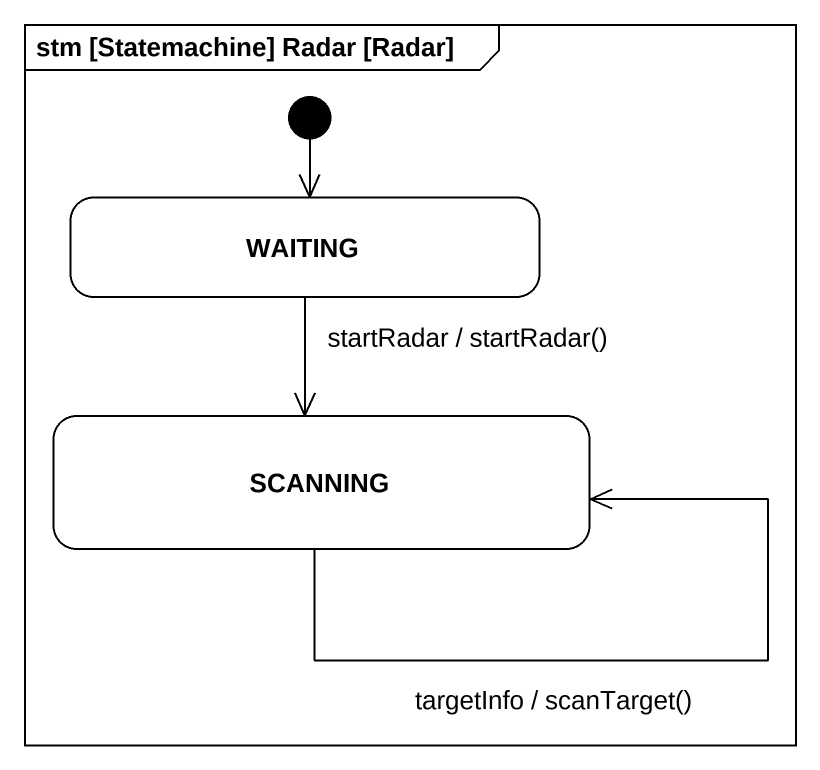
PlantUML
@startuml
mainframe stm [Statemachine] Radar [Radar]
hide empty description
state WAITING
state SCANNING
[*] --> WAITING
WAITING --> SCANNING : startRadar / startRadar()
SCANNING --> SCANNING : targetInfo / scanTarget()
@enduml
